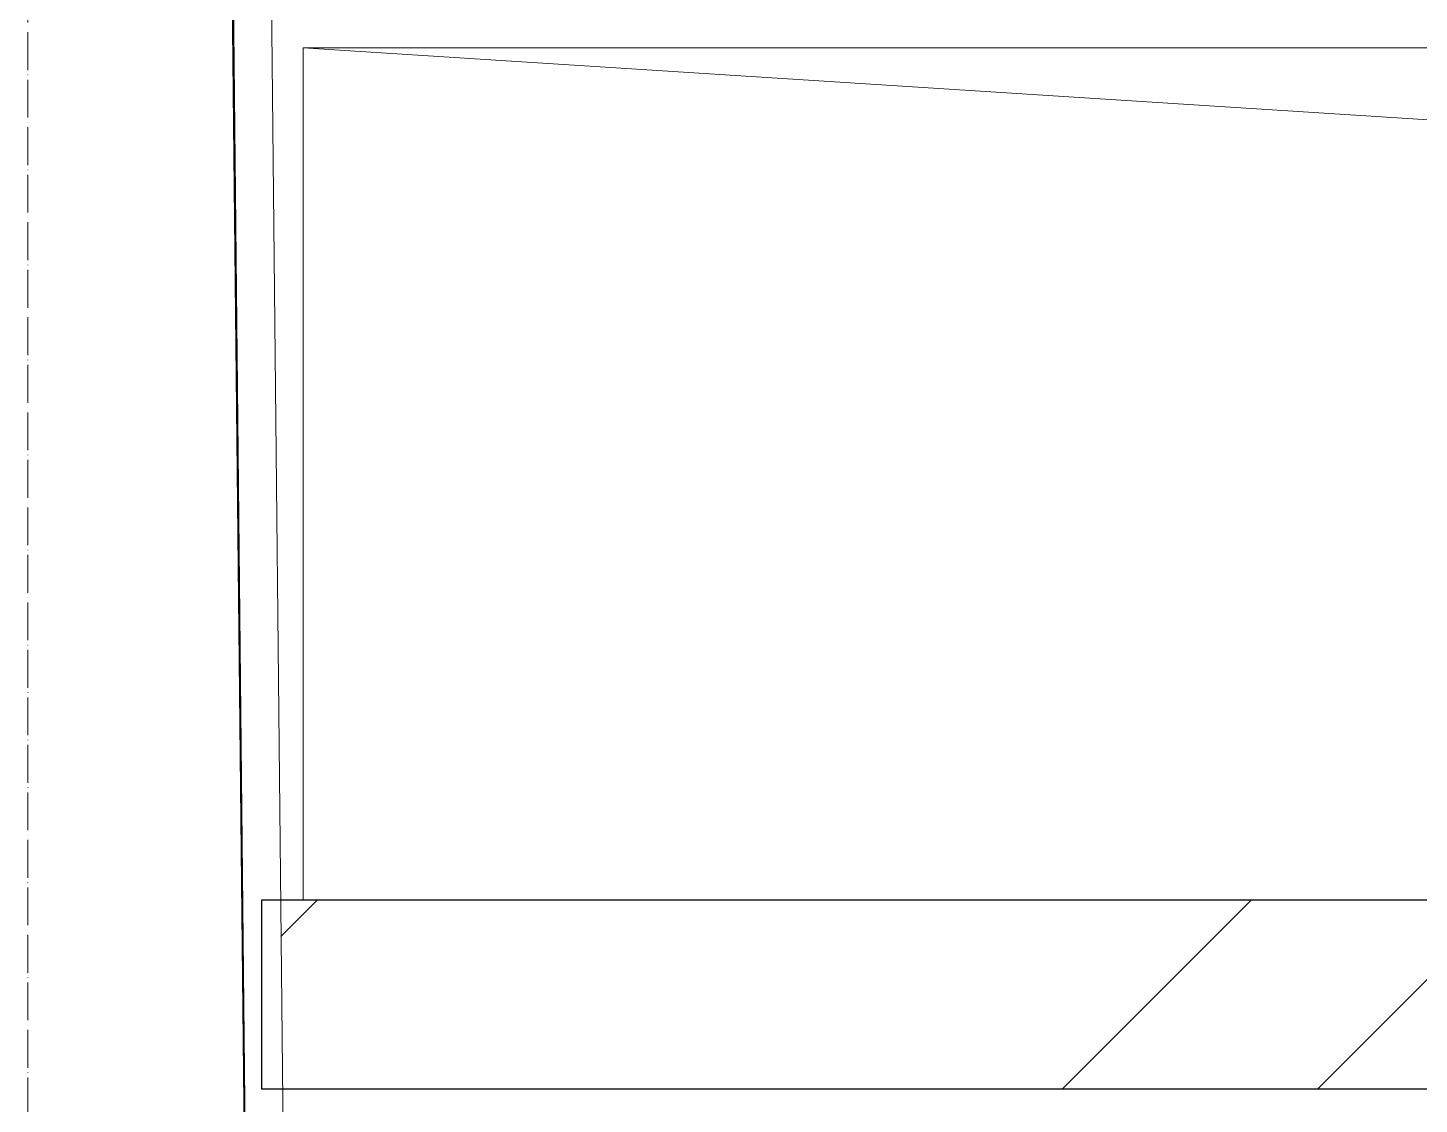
# Model space of a CAD drawing. Header units: millimetres. Extents: x -10438 to 68527, y -5058 to 44223.
# Drawn here: x 41850 to 42585, y 4357 to 4926 of the extents above; entities that cross this region are included whole.
import ezdxf

# ---------------------------------------------------------------- set-up
doc = ezdxf.new("R2010")
doc.units = ezdxf.units.MM
doc.linetypes.add('ADSK_Линия сетки', pattern=[25, 20, -2.5, 0, -2.5])
for name, color, linetype, lineweight in [('Обобщенные модели', 7, 'Continuous', 18), ('Оси', 7, 'Continuous', 9), ('Стены внутренние', 7, 'Continuous', 18), ('Стены несущие', 7, 'Continuous', 30), ('Стены отделка', 7, 'Continuous', 30)]:
    doc.layers.add(name, color=color, linetype=linetype, lineweight=lineweight)

# ---------------------------------------------------------------- blocks, each defined once
blk = doc.blocks.new('GM_Отверстие прямоугольное _в плите_ - Отверстие-7259121-План потолков 3-го этажа')
at = {"layer": 'Обобщенные модели'}
for p, q in [((-225, -625), (-225, 625)), ((-225, -625), (-225, 625)), ((-225, -625), (-150, 550)), ((225, -625), (-225, -625)), ((225, -625), (-225, -625))]:
    blk.add_line(p, q, dxfattribs=at)

msp = doc.modelspace()

# ---------------------------------------------------------------- hatches: boundary and pattern name
at = {"layer": 'Стены внутренние', "lineweight": 9}
h = msp.add_hatch(dxfattribs=at)
h.set_pattern_fill('FP_1', color=256, style=0, pattern_type=2)
h.set_pattern_definition([(45, (0, 0), (-381.661, 381.661), []), (45, (134.94, 0), (0, 763.322), []), (45, (-134.94, 0), (0, 763.322), [])])
h.paths.add_polyline_path([(41984.177, 4365), (44065, 4365), (44065, 4465), (41983.147, 4465), (41984.169, 4365.816)])

# ---------------------------------------------------------------- linework, layer by layer
at = {"layer": 'Оси', "linetype": 'ADSK_Линия сетки'}
msp.add_line((41849.565, -4258.205), (41849.565, 22151.608), dxfattribs=at)
at = {"layer": 'Стены несущие'}
for p, q in [((41917.061, 8815.729), (41984.131, 2398.174)), ((41973.183, 4365), (41973.183, 4465)), ((41973.183, 4465), (43320, 4465)), ((44065, 4365), (41973.183, 4365))]:
    msp.add_line(p, q, dxfattribs=at)
at = {"layer": 'Стены отделка', "lineweight": 9}
for p, q in [((41938.008, 8847.723), (42024.971, 404.183)), ((42004.972, 403.977), (41918.13, 8835.723))]:
    msp.add_line(p, q, dxfattribs=at)

# ---------------------------------------------------------------- block references
at = {"layer": 'Обобщенные модели', "rotation": 269.9999999999992}
msp.add_blockref('GM_Отверстие прямоугольное _в плите_ - Отверстие-7259121-План потолков 3-го этажа', (42620, 4690), dxfattribs=at)

doc.saveas('drawing.dxf')
